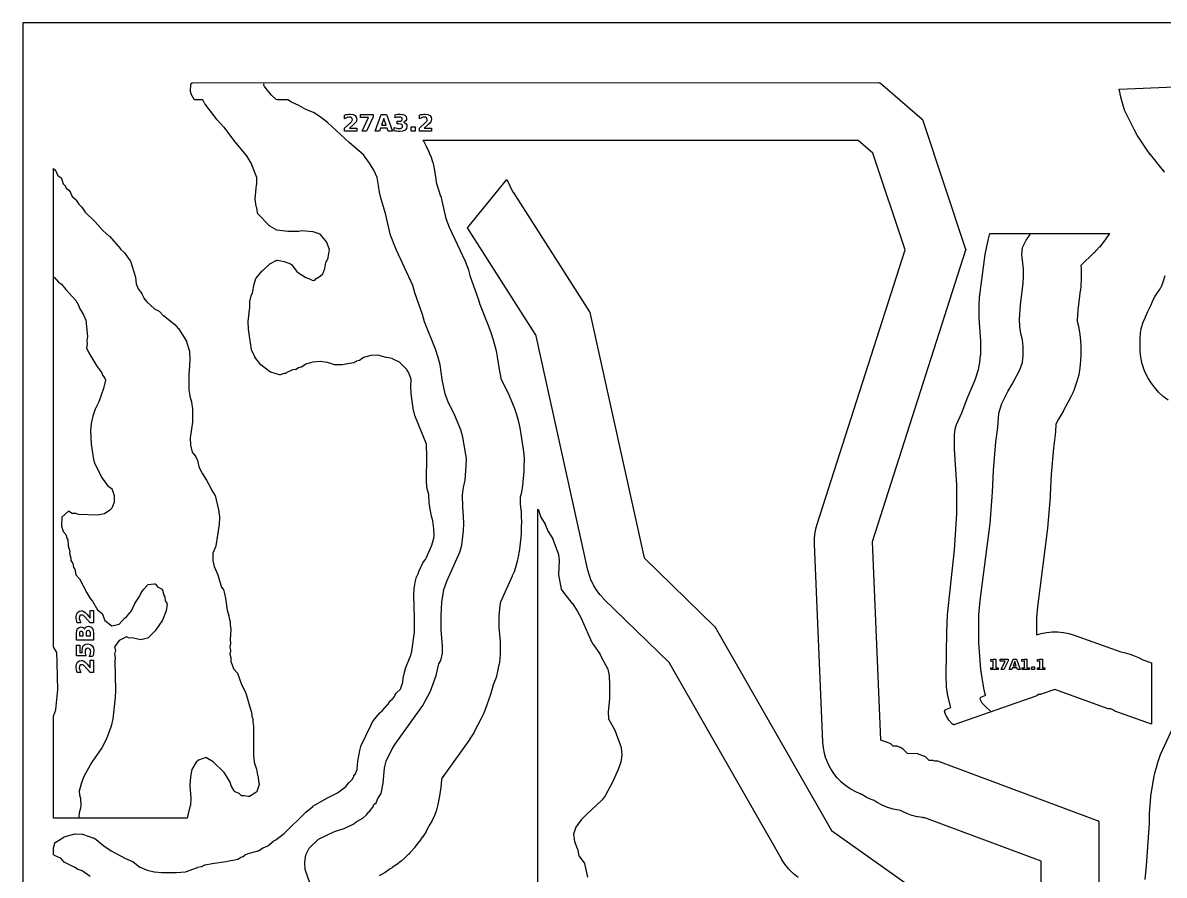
# Model space of a CAD drawing. Header units: millimetres. Extents: x 0 to 841, y 0 to 594.
# Drawn here: x 0 to 395.7, y 298.4 to 594 of the extents above; entities that cross this region are included whole.
import ezdxf

# ---------------------------------------------------------------- set-up
doc = ezdxf.new("R2010")
doc.units = ezdxf.units.MM
for name, color, linetype in [('CUT', 1, 'Continuous'), ('ENGRAVE', 5, 'Continuous'), ('SHEET_EDGE_DO_NOT_CUT', 8, 'Continuous')]:
    doc.layers.add(name, color=color, linetype=linetype)

msp = doc.modelspace()

# ---------------------------------------------------------------- linework, layer by layer
at = {"layer": 'CUT'}
for points in [[(395.86, 542.14), (395.58, 542.68), (395.57, 542.69), (395.56, 542.7), (390.96, 548.29), (390.94, 548.31), (389.6, 550.14), (389.58, 550.17), (386.42, 555.05), (386.4, 555.07), (385.33, 556.95), (385.32, 556.97), (382.88, 561.83), (382.87, 561.86), (382.04, 563.76), (382.02, 563.8), (381.39, 565.78), (381.39, 565.81), (380.75, 568.27), (380.74, 568.29), (380.49, 569.41), (380.48, 569.43), (380.17, 571.01), (454.53, 574.11)], [(23.39, 297.94), (20.63, 299.86), (20.62, 299.86), (20.61, 299.87), (19.18, 300.33), (19.14, 300.35), (19.1, 300.37), (19.06, 300.39), (18.12, 301.02), (18.09, 301.04), (14.54, 302.79), (14.49, 302.81), (14.46, 302.84), (14.42, 302.87), (14.39, 302.9), (13.13, 304.28), (13.12, 304.29), (13.11, 304.29), (11, 305.23), (10.96, 305.25), (10.92, 305.27), (10.88, 305.3), (10.85, 305.34), (10.81, 305.37), (10.77, 305.43), (10.74, 305.47), (10.72, 305.51), (10.7, 305.55), (10.68, 305.6), (10.65, 305.71), (10.63, 305.76), (10.63, 305.81), (10.63, 305.85), (10.62, 307.75), (10.63, 307.8), (10.63, 307.84), (10.64, 307.89), (11.08, 309.45), (11.1, 309.51), (11.13, 309.56), (11.21, 309.7), (11.24, 309.74), (11.27, 309.78), (11.31, 309.82), (11.35, 309.85), (11.39, 309.88), (14.26, 311.58), (14.3, 311.6), (14.34, 311.62), (14.38, 311.64), (18.01, 312.68), (18.06, 312.69), (18.11, 312.7), (18.16, 312.7), (20.58, 312.63), (20.63, 312.63), (20.68, 312.62), (20.73, 312.6), (24.65, 311.26), (24.69, 311.24), (24.73, 311.22), (24.77, 311.2), (24.8, 311.17), (28.1, 308.52), (28.12, 308.51), (30.63, 306.78), (30.65, 306.77), (35.59, 304.14), (35.62, 304.13), (38.03, 303.16), (38.07, 303.14), (38.1, 303.12), (38.14, 303.09), (40.61, 301.21), (40.62, 301.21), (40.63, 301.2), (43.11, 300.17), (43.12, 300.17), (43.13, 300.16), (45.58, 299.56), (45.61, 299.55), (48.13, 299.31), (48.15, 299.31), (53.1, 299.31), (53.12, 299.31), (56.42, 299.55), (56.43, 299.55), (56.44, 299.56), (60.53, 301.09), (60.56, 301.1), (60.6, 301.11), (62.06, 301.4), (62.07, 301.41), (62.08, 301.41), (63.16, 301.93), (63.22, 301.95), (63.27, 301.97), (65.63, 302.47), (65.67, 302.47), (70.39, 303.09), (70.41, 303.09), (74.55, 303.92), (74.56, 303.92), (74.57, 303.93), (75.48, 304.55), (75.52, 304.57), (75.56, 304.59), (75.6, 304.61), (75.64, 304.62), (76.2, 304.76), (76.22, 304.76), (76.22, 304.77), (76.93, 305.36), (76.97, 305.39), (77.01, 305.41), (77.06, 305.44), (78.09, 305.88), (78.16, 305.9), (81.64, 306.83), (81.65, 306.83), (81.66, 306.84), (83.27, 307.84), (83.31, 307.85), (83.35, 307.87), (84.94, 308.53), (84.95, 308.53), (84.96, 308.54), (87.01, 310.29), (87.05, 310.32), (87.08, 310.34), (87.12, 310.36), (87.8, 310.69), (87.81, 310.7), (87.82, 310.71), (90.63, 312.82), (90.65, 312.85), (98.08, 320.21), (98.11, 320.24), (100.54, 322.25), (100.57, 322.27), (100.61, 322.29), (105.59, 325.17), (105.62, 325.18), (109.07, 326.9), (109.08, 326.9), (109.09, 326.91), (111.93, 329.03), (111.94, 329.04), (111.95, 329.05), (113.07, 330.49), (113.11, 330.54), (114.28, 331.69), (114.28, 331.7), (114.29, 331.71), (114.76, 332.77), (114.79, 332.82), (114.82, 332.87), (115.17, 333.32), (115.17, 333.33), (115.18, 333.34), (115.88, 335.09), (115.88, 335.1), (115.88, 335.11), (116.13, 337.87), (116.14, 337.92), (116.85, 341.58), (116.85, 341.61), (117.37, 343.47), (117.38, 343.52), (117.4, 343.56), (120.65, 350.34), (120.66, 350.37), (121.51, 351.91), (121.54, 351.94), (121.56, 351.98), (123.67, 354.59), (123.71, 354.64), (123.75, 354.68), (124.62, 355.35), (124.63, 355.36), (124.64, 355.37), (126.16, 357.26), (126.19, 357.29), (126.22, 357.32), (126.83, 357.85), (126.83, 357.86), (126.84, 357.87), (127.24, 358.64), (127.27, 358.69), (127.3, 358.73), (127.34, 358.77), (127.38, 358.81), (128.12, 359.38), (128.13, 359.38), (128.14, 359.39), (128.89, 360.35), (128.9, 360.36), (128.9, 360.37), (129.38, 361.5), (129.4, 361.54), (129.43, 361.58), (129.46, 361.62), (129.49, 361.65), (129.52, 361.68), (130.91, 362.85), (130.92, 362.86), (130.92, 362.87), (131.82, 365.33), (131.82, 365.34), (131.82, 365.35), (131.89, 366.61), (131.9, 366.68), (132.29, 368.71), (132.3, 368.77), (132.8, 370.37), (132.82, 370.41), (134.36, 374.07), (134.37, 374.1), (134.89, 376.04), (134.9, 376.07), (135.78, 382.65), (135.79, 382.68), (135.82, 387.66), (135.82, 387.67), (135.59, 395.4), (135.59, 395.44), (135.68, 397.73), (135.68, 397.78), (136, 399.89), (136.01, 399.95), (136.54, 401.83), (136.56, 401.88), (136.59, 401.94), (137.1, 402.85), (137.11, 402.86), (137.11, 402.87), (137.34, 403.68), (137.35, 403.72), (137.36, 403.76), (138.85, 406.99), (138.87, 407.03), (138.9, 407.07), (138.93, 407.11), (139.58, 407.85), (139.59, 407.86), (139.6, 407.87), (139.93, 408.51), (139.94, 408.53), (141.77, 412.83), (141.78, 412.85), (142.53, 415.32), (142.53, 415.34), (142.53, 415.35), (142.57, 415.92), (142.57, 415.94), (142.49, 418.49), (142.49, 418.51), (142.2, 421.25), (142.2, 421.26), (142.2, 421.27), (141.71, 422.87), (141.7, 422.92), (141.22, 425.33), (141.22, 425.35), (140.88, 427.62), (140.87, 427.67), (140.76, 430.35), (140.76, 430.36), (140.76, 430.37), (140.14, 432.88), (140.13, 432.92), (140.13, 432.96), (139.94, 435.37), (139.94, 435.42), (140.1, 443.37), (140.1, 443.38), (139.99, 447.85), (139.99, 447.86), (139.98, 447.87), (135.95, 457.78), (135.93, 457.84), (135.3, 460.28), (135.29, 460.34), (134.66, 465.37), (134.66, 465.41), (134.54, 467.87), (134.54, 467.91), (134.65, 470.35), (134.65, 470.36), (134.64, 470.37), (133.67, 472.85), (133.67, 472.86), (133.66, 472.87), (133.14, 473.7), (133.13, 473.71), (133.12, 473.72), (130.64, 476.31), (130.63, 476.31), (130.62, 476.32), (128.13, 477.52), (128.12, 477.53), (128.11, 477.53), (126.09, 477.87), (126.04, 477.88), (123.15, 478.69), (123.14, 478.69), (123.13, 478.69), (120.64, 478.57), (120.62, 478.57), (120.61, 478.57), (118.13, 477.88), (118.12, 477.88), (118.11, 477.87), (116.75, 476.94), (116.71, 476.91), (116.66, 476.89), (116.6, 476.87), (115.63, 476.6), (115.62, 476.6), (115.61, 476.59), (114.87, 476.15), (114.83, 476.13), (114.79, 476.11), (114.74, 476.1), (114.7, 476.09), (110.67, 475.37), (110.62, 475.37), (110.57, 475.36), (108.16, 475.41), (108.11, 475.41), (108.06, 475.42), (108.02, 475.43), (105.61, 476.18), (105.58, 476.19), (103.13, 476.59), (103.12, 476.59), (103.11, 476.59), (100.63, 476.28), (100.62, 476.28), (100.61, 476.28), (98.13, 475.59), (98.12, 475.59), (98.11, 475.58), (96.57, 474.62), (96.52, 474.6), (96.47, 474.58), (96.42, 474.56), (95.63, 474.38), (95.62, 474.38), (95.61, 474.37), (94.78, 473.81), (94.73, 473.79), (94.69, 473.76), (94.64, 473.75), (94.59, 473.74), (93.14, 473.48), (93.12, 473.47), (93.11, 473.47), (91.68, 472.86), (91.67, 472.86), (91.65, 472.85), (91.28, 472.52), (91.24, 472.48), (91.19, 472.46), (91.15, 472.43), (91.1, 472.42), (91.05, 472.4), (91, 472.39), (90.63, 472.36), (90.62, 472.36), (90.61, 472.35), (89.26, 471.92), (89.21, 471.91), (89.16, 471.9), (89.11, 471.9), (89.06, 471.9), (89.01, 471.91), (88.96, 471.92), (86.01, 472.83), (85.97, 472.85), (85.93, 472.86), (85.89, 472.89), (85.11, 473.37), (85.06, 473.4), (82.57, 475.35), (82.54, 475.37), (82.51, 475.4), (82.49, 475.43), (80.5, 478.01), (80.47, 478.05), (80.44, 478.1), (79.36, 480.41), (79.34, 480.45), (79.33, 480.5), (79.32, 480.54), (78.23, 487.79), (78.23, 487.85), (78.12, 490.32), (78.12, 490.36), (78.12, 490.4), (78.66, 495.34), (78.66, 495.35), (78.74, 497.28), (78.74, 497.32), (78.75, 497.37), (79.18, 499.26), (79.19, 499.3), (79.2, 499.33), (79.61, 500.37), (79.62, 500.38), (79.62, 500.39), (80.17, 503.33), (80.19, 503.39), (80.83, 505.32), (80.84, 505.37), (80.86, 505.41), (80.89, 505.45), (80.92, 505.49), (83.03, 507.97), (83.07, 508), (85.51, 510.32), (85.54, 510.35), (85.58, 510.38), (85.62, 510.4), (87.83, 511.56), (87.89, 511.58), (87.95, 511.6), (88.13, 511.64), (88.18, 511.65), (88.23, 511.66), (88.29, 511.66), (88.34, 511.65), (90.58, 511.22), (90.62, 511.21), (90.66, 511.19), (92.78, 510.38), (92.83, 510.36), (92.87, 510.34), (92.91, 510.31), (93.16, 510.13), (93.19, 510.1), (93.22, 510.07), (93.25, 510.03), (94.93, 507.87), (94.94, 507.86), (94.95, 507.85), (95.63, 507.33), (95.64, 507.31), (98.11, 505.7), (98.12, 505.7), (98.13, 505.69), (99.11, 505.37), (99.14, 505.35), (99.18, 505.34), (100.61, 504.58), (100.62, 504.57), (100.63, 504.58), (101.26, 504.7), (101.27, 504.71), (101.28, 504.72), (101.76, 505.28), (101.79, 505.31), (101.82, 505.34), (101.86, 505.37), (101.89, 505.39), (103.11, 506.08), (103.12, 506.09), (103.13, 506.1), (103.98, 506.98), (103.99, 506.99), (104, 507), (104.69, 508.77), (104.69, 508.78), (104.7, 508.79), (105.11, 510.84), (105.12, 510.88), (105.13, 510.92), (105.15, 510.96), (105.92, 512.54), (105.92, 512.55), (105.93, 512.57), (106.38, 515.35), (106.38, 515.36), (106.37, 515.37), (105.46, 517.84), (105.46, 517.86), (105.45, 517.87), (103.13, 520.65), (103.12, 520.66), (103.11, 520.67), (100.63, 521.5), (100.62, 521.51), (100.61, 521.51), (99.3, 521.68), (99.29, 521.68), (96.6, 521.89), (96.59, 521.89), (96.57, 521.89), (95.65, 521.65), (95.59, 521.64), (95.53, 521.63), (91.98, 521.59), (91.91, 521.59), (88.23, 522.07), (88.18, 522.08), (88.13, 522.09), (88.08, 522.11), (88.04, 522.14), (85.66, 523.53), (85.62, 523.56), (85.59, 523.59), (85.55, 523.62), (81.58, 527.68), (81.55, 527.71), (81.53, 527.75), (81.5, 527.79), (81.48, 527.83), (81.39, 528.04), (81.37, 528.08), (81.36, 528.12), (81.35, 528.17), (81.11, 529.86), (81.11, 529.87), (81.1, 529.88), (80.92, 530.33), (80.91, 530.38), (80.9, 530.42), (80.89, 530.46), (80.61, 532.83), (80.61, 532.88), (80.61, 532.93), (81.08, 537.83), (81.09, 537.85), (81.11, 540.35), (81.11, 540.36), (81.1, 540.37), (79.22, 545.35), (79.21, 545.36), (79.21, 545.37), (77.64, 547.86), (77.62, 547.89), (73.49, 552.83), (73.47, 552.85), (69.76, 557.83), (69.75, 557.85), (67.44, 560.37), (67.41, 560.4), (63.18, 565.83), (63.14, 565.89), (62.37, 567.25), (62.36, 567.26), (62.35, 567.26), (59.95, 567.26), (59.89, 567.26), (59.84, 567.27), (59.78, 567.29), (59.63, 567.34), (59.58, 567.36), (59.53, 567.39), (59.49, 567.42), (59.45, 567.46), (59.37, 567.53), (59.34, 567.56), (59.31, 567.6), (59.28, 567.64), (58.39, 569.26), (58.37, 569.29), (58.35, 569.34), (58.34, 569.38), (58.15, 570.14), (58.14, 570.19), (58.13, 570.24), (58.13, 570.29), (58.25, 572.57), (58.25, 572.62), (58.26, 572.67), (58.28, 572.72), (58.3, 572.76), (58.32, 572.81), (58.42, 572.96), (58.44, 572.99), (58.47, 573.03), (58.51, 573.06), (58.54, 573.09), (58.58, 573.12), (58.62, 573.14), (58.73, 573.19), (58.77, 573.21), (58.81, 573.22), (58.85, 573.23), (58.9, 573.24), (58.95, 573.24), (296.76, 573.26), (296.8, 573.26), (296.85, 573.25), (296.89, 573.24), (296.93, 573.23), (297.26, 573.11), (297.3, 573.09), (297.34, 573.07), (297.37, 573.04), (297.41, 573.02), (311.81, 560.53), (311.85, 560.49), (311.89, 560.45), (312, 560.3), (312.03, 560.26), (312.05, 560.21), (312.07, 560.16), (326.91, 515.51), (326.93, 515.46), (326.94, 515.41), (326.94, 515.36), (326.94, 515.31), (326.93, 515.25), (326.91, 515.2), (294.47, 414.03), (294.46, 414.02), (294.46, 414.01), (297.39, 345.37), (297.39, 345.36), (297.4, 345.35), (300.65, 344.14), (300.7, 344.12), (300.74, 344.09), (300.78, 344.07), (300.82, 344.03), (301.65, 343.25), (301.66, 343.24), (301.67, 343.24), (303.03, 343.21), (303.08, 343.21), (303.13, 343.2), (303.19, 343.18), (304.18, 342.82), (304.23, 342.8), (304.27, 342.78), (305.07, 342.3), (305.11, 342.27), (305.16, 342.23), (306.68, 340.73), (306.69, 340.72), (306.7, 340.72), (310.21, 340.55), (310.27, 340.55), (310.32, 340.54), (310.37, 340.52), (312.7, 339.64), (312.74, 339.62), (312.79, 339.59), (312.83, 339.56), (312.87, 339.53), (314.15, 338.27), (314.16, 338.27), (314.17, 338.27), (315.39, 338.25), (315.44, 338.25), (315.5, 338.24), (316.15, 338.08), (316.16, 338.08), (316.17, 338.08), (316.98, 338.03), (317.03, 338.03), (317.08, 338.02), (317.13, 338), (372.57, 317.35), (372.61, 317.33), (372.65, 317.31), (372.69, 317.29), (372.83, 317.19), (372.87, 317.16), (372.91, 317.12), (372.94, 317.08), (372.97, 317.04), (373, 317), (373.05, 316.88), (373.07, 316.84), (373.09, 316.8), (373.1, 316.75), (373.1, 316.71), (373.11, 316.66), (373.11, 141.99)], [(353.12, 144.92), (353.12, 303.24), (353.12, 303.25), (353.11, 303.26), (312.76, 318.29), (312.75, 318.29), (312.74, 318.29), (312.08, 318.33), (312.03, 318.34), (310.18, 318.62), (310.14, 318.63), (308.33, 319.09), (308.28, 319.1), (306.52, 319.74), (306.48, 319.75), (304.79, 320.55), (304.75, 320.57), (304.32, 320.83), (304.31, 320.83), (304.3, 320.84), (303.81, 320.88), (303.76, 320.89), (301.82, 321.27), (301.78, 321.28), (299.89, 321.85), (299.84, 321.87), (298.02, 322.63), (297.98, 322.65), (296.25, 323.59), (296.2, 323.62), (295.24, 324.27), (295.23, 324.28), (295.22, 324.28), (294.15, 324.67), (294.1, 324.68), (292.46, 325.44), (292.42, 325.46), (290.86, 326.37), (290.82, 326.39), (290.62, 326.53), (290.61, 326.54), (290.6, 326.54), (290.39, 326.62), (290.37, 326.63), (288.61, 327.39), (288.57, 327.41), (286.9, 328.33), (286.86, 328.35), (285.29, 329.43), (285.26, 329.46), (283.8, 330.68), (283.76, 330.72), (282.44, 332.08), (282.4, 332.11), (281.21, 333.6), (281.19, 333.63), (280.15, 335.23), (280.12, 335.27), (279.24, 336.95), (279.22, 337), (278.51, 338.76), (278.49, 338.8), (277.96, 340.63), (277.94, 340.68), (277.59, 342.54), (277.58, 342.59), (277.41, 344.5), (277.4, 344.52), (274.48, 413.16), (274.48, 413.18), (274.48, 414.91), (274.49, 414.95), (274.64, 416.67), (274.65, 416.71), (274.95, 418.41), (274.96, 418.45), (275.42, 420.12), (275.42, 420.14), (305.95, 515.22), (305.96, 515.24), (305.95, 515.25), (294.77, 548.83), (294.76, 548.84), (294.75, 548.85), (289.7, 553.23), (289.69, 553.24), (289.67, 553.24), (138.76, 553.24), (138.75, 553.24), (138.76, 553.23), (138.87, 553.04), (138.88, 553.02), (139.7, 551.49), (139.71, 551.47), (140.9, 548.98), (140.91, 548.96), (141.57, 547.4), (141.58, 547.36), (142.1, 545.77), (142.11, 545.72), (142.5, 544.08), (142.5, 544.06), (143.02, 541.35), (143.02, 541.33), (143.25, 539.79), (143.25, 539.77), (143.35, 538.84), (143.36, 538.81), (143.49, 538.27), (143.49, 538.26), (144.88, 533.85), (144.89, 533.83), (145.3, 532.3), (145.3, 532.28), (146.71, 526.12), (146.72, 526.09), (147.84, 523.14), (147.85, 523.12), (153.36, 511.34), (153.36, 511.33), (153.98, 509.85), (154, 509.81), (154.49, 508.29), (154.5, 508.27), (155.03, 506.4), (155.03, 506.39), (157.45, 499.56), (157.46, 499.54), (157.86, 498.26), (157.87, 498.24), (158.29, 496.74), (158.3, 496.71), (161.7, 488.16), (161.7, 488.14), (162.14, 486.95), (162.14, 486.93), (163.07, 484.06), (163.08, 484.04), (163.43, 482.81), (163.44, 482.8), (164.08, 480.29), (164.08, 480.26), (164.5, 478.18), (164.5, 478.16), (165.13, 473.74), (165.14, 473.72), (165.71, 470.85), (165.72, 470.84), (165.72, 470.83), (165.77, 470.7), (165.77, 470.68), (167.76, 466.61), (167.76, 466.59), (168.23, 465.57), (168.23, 465.55), (170.32, 460.56), (170.33, 460.53), (171.14, 458.2), (171.15, 458.17), (171.83, 455.7), (171.84, 455.67), (172.3, 453.58), (172.31, 453.55), (173.53, 446.08), (173.53, 446.06), (173.73, 444.4), (173.73, 444.36), (173.79, 442.69), (173.79, 442.66), (173.77, 440.19), (173.77, 440.16), (173.69, 438.54), (173.69, 438.51), (173.24, 433.58), (173.23, 433.55), (172.87, 431.18), (172.86, 431.15), (172.5, 429.47), (172.5, 429.45), (172.47, 429.23), (172.47, 429.19), (172.5, 427.22), (172.5, 427.19), (172.73, 424.98), (172.74, 424.96), (172.84, 422.98), (172.85, 422.96), (172.86, 420.46), (172.86, 420.45), (172.84, 419.63), (172.84, 419.62), (172.75, 417.11), (172.75, 417.09), (172.63, 415.53), (172.63, 415.51), (172.05, 410.56), (172.04, 410.54), (171.82, 409.09), (171.81, 409.05), (171.48, 407.63), (171.48, 407.61), (170.8, 405.11), (170.79, 405.09), (170.33, 403.62), (170.31, 403.58), (169.73, 402.15), (169.73, 402.13), (165.63, 393.04), (165.62, 393.02), (165.5, 392.67), (165.5, 392.66), (165.5, 392.65), (165.23, 390.94), (165.23, 390.92), (165.04, 387.93), (165.04, 387.92), (165.09, 384.27), (165.09, 384.25), (165.46, 379.4), (165.46, 379.38), (165.51, 377.65), (165.51, 377.62), (165.48, 375.13), (165.48, 375.11), (165.38, 373.32), (165.37, 373.27), (165.11, 371.49), (165.1, 371.47), (164.62, 369), (164.61, 368.97), (164.1, 366.95), (164.08, 366.9), (163.37, 364.96), (163.34, 364.92), (163.1, 364.42), (163.09, 364.41), (163.09, 364.39), (162.65, 362.69), (162.65, 362.67), (162.14, 361.02), (162.13, 361), (160.19, 355.49), (160.18, 355.47), (159.63, 354.1), (159.62, 354.07), (158.97, 352.74), (158.96, 352.72), (156.35, 347.83), (156.34, 347.8), (154.98, 345.63), (154.97, 345.6), (145.96, 333), (145.95, 332.98), (145.58, 332.4), (145.57, 332.38), (145.14, 331.51), (145.14, 331.5), (145.14, 331.49), (144.94, 328.87), (144.94, 328.84), (144.63, 326.55), (144.63, 326.52), (143.93, 322.9), (143.92, 322.87), (143.46, 320.99), (143.45, 320.94), (142.8, 319.12), (142.78, 319.08), (141.96, 317.33), (141.94, 317.29), (140.95, 315.62), (140.93, 315.6), (140.67, 315.2), (140.65, 315.18), (139.73, 313.39), (139.7, 313.35), (138.55, 311.61), (138.52, 311.57), (138.28, 311.27), (138.26, 311.25), (137.6, 310.24), (137.57, 310.2), (136.88, 309.36), (136.88, 309.35), (135.95, 308.08), (135.92, 308.04), (134.64, 306.6), (134.6, 306.56), (134.2, 306.19), (134.18, 306.18), (133.67, 305.58), (133.64, 305.56), (132.52, 304.46), (132.5, 304.45), (131.22, 303.3), (131.2, 303.28), (129.72, 302.07), (129.68, 302.05), (128.09, 300.99), (128.07, 300.98), (126.94, 300.3), (126.92, 300.29), (125.67, 299.37), (125.61, 299.34), (123.52, 298.16)], [(268.81, 297.63), (267.15, 298.95), (267.11, 298.99), (265.61, 300.47), (265.57, 300.51), (264.24, 302.15), (264.21, 302.2), (263.05, 303.98), (263.04, 304.01), (224.08, 372.14), (224.08, 372.15), (224.07, 372.16), (201.51, 394.16), (201.49, 394.18), (200.2, 395.57), (200.17, 395.61), (199.02, 397.1), (199, 397.14), (198, 398.74), (197.98, 398.78), (197.14, 400.47), (197.12, 400.51), (196.45, 402.27), (196.44, 402.32), (195.94, 404.15), (195.93, 404.17), (177.83, 485.85), (177.82, 485.86), (177.82, 485.87), (154.19, 522.84), (167.86, 539.67), (169.95, 535.32), (169.97, 535.29), (196.54, 493.72), (196.56, 493.68), (196.58, 493.64), (196.59, 493.6), (196.6, 493.56), (215.46, 408.5), (215.46, 408.49), (215.47, 408.48), (240, 384.56), (240.03, 384.52), (240.06, 384.49), (240.08, 384.45), (280.4, 313.93), (280.41, 313.92), (280.42, 313.91), (312.21, 291.33)], [(397.09, 463.08), (395.4, 464.39), (395.36, 464.43), (393.82, 465.92), (393.78, 465.96), (392.4, 467.63), (392.39, 467.65), (391.29, 469.13), (391.28, 469.15), (390.22, 470.74), (390.2, 470.78), (389.31, 472.45), (389.29, 472.5), (388.56, 474.25), (388.54, 474.3), (387.99, 476.11), (387.98, 476.16), (387.61, 478.02), (387.6, 478.06), (387.41, 479.95), (387.41, 480), (387.4, 481.9), (387.4, 481.94), (387.42, 482.11), (387.42, 482.12), (387.42, 482.13), (387.38, 482.53), (387.38, 482.58), (387.38, 484.47), (387.38, 484.52), (387.56, 486.4), (387.57, 486.45), (387.93, 488.31), (387.94, 488.35), (388.49, 490.16), (388.5, 490.21), (389.22, 491.97), (389.23, 491.99), (390.1, 493.86), (390.11, 493.88), (390.21, 494.06), (390.21, 494.07), (390.74, 495.22), (390.76, 495.26), (391.17, 495.97), (391.17, 495.98), (391.18, 495.99), (391.71, 497.37), (391.73, 497.42), (392.65, 499.21), (392.67, 499.25), (393.76, 500.93), (393.79, 500.98), (394.2, 501.48), (394.21, 501.49), (394.21, 501.5), (394.53, 502.13), (394.54, 502.15), (395.06, 503.07), (395.06, 503.08), (395.07, 503.09), (395.46, 504.52), (395.47, 504.55), (396.08, 506.41)], [(178.62, 156.12), (178.62, 425.28), (178.72, 425.12), (178.72, 425.12), (178.75, 425.07), (178.77, 425.03), (179.62, 422.59), (179.62, 422.58), (179.63, 422.56), (181.14, 420.11), (181.16, 420.07), (181.17, 420.04), (182.19, 417.58), (182.19, 417.58), (182.2, 417.57), (183.76, 415.04), (183.78, 415), (183.8, 414.95), (185.71, 409.62), (185.73, 409.56), (185.74, 409.5), (185.94, 407.56), (185.94, 407.49), (185.79, 402.59), (185.79, 402.58), (185.79, 402.56), (186.7, 397.59), (186.7, 397.58), (186.71, 397.56), (187.8, 395.97), (187.82, 395.95), (190.52, 392.63), (190.55, 392.58), (192.2, 390.07), (192.22, 390.03), (193.55, 387.56), (193.57, 387.53), (196.88, 380.07), (196.89, 380.05), (197.81, 378.35), (197.82, 378.32), (200.06, 375.11), (200.08, 375.07), (200.1, 375.04), (201.29, 372.59), (201.3, 372.58), (202.75, 370.02), (202.78, 369.97), (202.8, 369.92), (202.81, 369.87), (203.26, 367.61), (203.27, 367.54), (203.42, 364.45), (203.42, 364.42), (203.38, 359.55), (203.38, 359.5), (202.96, 355.08), (202.96, 355.07), (202.96, 355.07), (203.11, 352.59), (203.11, 352.58), (203.12, 352.57), (205.28, 348.71), (205.3, 348.68), (205.31, 348.64), (207.49, 342.67), (207.5, 342.63), (207.51, 342.58), (207.52, 342.54), (207.69, 340.13), (207.7, 340.08), (207.69, 340.02), (207.33, 337.62), (207.33, 337.58), (207.31, 337.53), (206.46, 335.07), (206.45, 335.02), (204.58, 330.86), (204.56, 330.82), (201.94, 325.92), (201.9, 325.85), (200.87, 324.46), (200.84, 324.42), (200.81, 324.39), (195.71, 319.69), (195.7, 319.68), (193.63, 317.57), (193.61, 317.54), (191.79, 315.08), (191.78, 315.07), (191.78, 315.06), (190.92, 312.59), (190.92, 312.57), (190.92, 312.56), (191.24, 310.09), (191.24, 310.08), (191.24, 310.07), (192.25, 307.62), (192.26, 307.57), (192.27, 307.53), (192.79, 305.09), (192.79, 305.08), (192.8, 305.06), (194.66, 302.62), (194.69, 302.58), (194.71, 302.53), (194.73, 302.48), (194.75, 302.43), (195.77, 297.67)], [(389.13, 296.9), (389.65, 301.6), (389.66, 301.61), (390.62, 316.37), (390.62, 316.39), (390.63, 318.63), (390.64, 318.64), (390.68, 319.91), (390.68, 319.93), (390.97, 323.99), (390.97, 324.01), (391.18, 325.79), (391.18, 325.81), (392.2, 332.1), (392.2, 332.12), (392.55, 333.81), (392.56, 333.83), (393.05, 335.76), (393.05, 335.78), (393.55, 337.44), (393.56, 337.46), (394.52, 340.2), (394.52, 340.22), (395.24, 341.99), (395.25, 342.01), (399.51, 351.23)]]:
    msp.add_lwpolyline(points, dxfattribs=at)
for points in [[(10.86, 543.28), (10.89, 543.25), (10.93, 543.23), (10.96, 543.2), (10.99, 543.16), (11.44, 542.58), (11.46, 542.54), (11.49, 542.5), (11.51, 542.46), (12.01, 541.2), (12.02, 541.19), (12.03, 541.18), (13.24, 540.24), (13.28, 540.21), (13.31, 540.18), (13.34, 540.14), (13.37, 540.1), (13.39, 540.06), (13.41, 540.01), (14.03, 538.21), (14.04, 538.2), (14.04, 538.19), (14.61, 537.62), (14.65, 537.58), (14.68, 537.54), (14.7, 537.5), (14.72, 537.45), (15.03, 536.71), (15.03, 536.7), (15.04, 536.69), (15.82, 536.06), (15.86, 536.02), (15.9, 535.97), (16.49, 535.2), (16.52, 535.16), (16.54, 535.12), (16.56, 535.08), (17.09, 533.77), (17.09, 533.76), (17.1, 533.75), (18.45, 532.57), (18.48, 532.54), (18.51, 532.51), (18.53, 532.48), (19.45, 531.13), (19.46, 531.13), (19.47, 531.12), (20.45, 530.09), (20.48, 530.06), (20.51, 530.02), (21.65, 528.31), (21.66, 528.3), (21.67, 528.29), (24.96, 525.09), (24.98, 525.06), (27.75, 521.97), (27.77, 521.95), (29.95, 520.04), (30, 519.99), (33.84, 515.56), (33.86, 515.54), (35.18, 514.31), (35.21, 514.27), (35.24, 514.23), (37.23, 511.46), (37.26, 511.41), (37.28, 511.37), (37.3, 511.32), (39.09, 505.84), (39.11, 505.78), (39.12, 505.72), (39.31, 503.47), (39.32, 503.46), (39.32, 503.45), (40.04, 501.72), (40.05, 501.71), (40.05, 501.7), (41.21, 500.09), (41.23, 500.06), (41.26, 500.02), (41.93, 498.59), (41.94, 498.58), (41.95, 498.56), (43.02, 497.2), (43.03, 497.19), (43.04, 497.19), (45.63, 494.83), (45.64, 494.83), (45.64, 494.82), (47.26, 493.97), (47.3, 493.94), (47.34, 493.91), (47.38, 493.88), (48.71, 492.55), (48.73, 492.54), (52.67, 489.4), (52.71, 489.37), (52.74, 489.34), (53.89, 488.03), (53.91, 488), (53.93, 487.96), (56.73, 483.54), (56.75, 483.5), (56.77, 483.46), (56.78, 483.41), (57.79, 480.09), (57.8, 480.05), (57.8, 480), (57.81, 479.96), (57.88, 477.04), (57.88, 477), (57.59, 471.77), (57.59, 471.75), (57.55, 466.73), (57.55, 466.72), (57.55, 466.71), (57.87, 464.58), (57.87, 464.55), (58.47, 462.54), (58.48, 462.48), (58.87, 460.1), (58.87, 460.06), (58.87, 460.02), (58.84, 455.59), (58.83, 455.52), (58.06, 450.07), (58.06, 450.06), (58.06, 450.05), (58.12, 447.57), (58.12, 447.56), (58.12, 447.55), (58.73, 445.07), (58.73, 445.06), (58.74, 445.05), (59.76, 443.87), (59.79, 443.83), (59.82, 443.79), (59.84, 443.75), (60.51, 442.24), (60.53, 442.2), (60.54, 442.15), (61.06, 440.07), (61.06, 440.06), (61.07, 440.05), (62.25, 437.59), (62.26, 437.57), (63.67, 435.42), (63.69, 435.38), (65.4, 432.1), (65.41, 432.08), (66.61, 430.16), (66.64, 430.12), (66.66, 430.06), (66.68, 430.01), (67.81, 425.1), (67.81, 425.07), (68.19, 422.61), (68.19, 422.56), (68.19, 422.51), (68.06, 420.05), (68.05, 420), (66.93, 412.62), (66.92, 412.56), (66.9, 412.51), (65.93, 410.07), (65.93, 410.06), (65.93, 410.04), (65.83, 407.5), (65.83, 407.49), (65.83, 407.48), (66.31, 405.49), (66.31, 405.48), (66.31, 405.46), (67.64, 402.59), (67.65, 402.56), (67.66, 402.52), (68.94, 398.12), (68.94, 398.11), (68.95, 398.1), (69.43, 397.59), (69.46, 397.55), (69.49, 397.51), (69.52, 397.46), (69.54, 397.41), (69.82, 396.56), (69.84, 396.51), (70.32, 394.47), (70.33, 394.43), (70.9, 390.35), (70.9, 390.32), (71.45, 388.29), (71.46, 388.24), (71.47, 388.19), (71.5, 387.57), (71.5, 387.56), (71.5, 387.55), (71.92, 386.27), (71.93, 386.22), (71.94, 386.17), (71.94, 386.12), (71.94, 386.07), (71.84, 385.07), (71.84, 385.06), (71.84, 385.05), (72.1, 383.82), (72.11, 383.77), (72.11, 383.73), (72.11, 383.68), (71.85, 380.09), (71.85, 380.08), (71.86, 380.07), (72.03, 378.87), (72.04, 378.82), (72.04, 378.76), (72.03, 378.71), (71.82, 377.57), (71.82, 377.56), (71.82, 377.55), (71.97, 376.18), (71.97, 376.14), (71.97, 376.09), (71.96, 376.05), (71.81, 375.07), (71.81, 375.06), (71.81, 375.05), (72.07, 373.78), (72.07, 373.74), (72.08, 373.7), (72.12, 372.57), (72.12, 372.56), (72.12, 372.55), (73.2, 369.88), (73.2, 369.87), (73.21, 369.86), (74.34, 368.54), (74.37, 368.51), (74.39, 368.47), (74.41, 368.43), (74.43, 368.39), (75.7, 364.91), (75.71, 364.88), (77.32, 361.55), (77.34, 361.51), (77.35, 361.47), (79.23, 355.11), (79.24, 355.06), (79.25, 355), (79.35, 353.53), (79.35, 353.52), (79.36, 353.5), (79.71, 352.64), (79.73, 352.6), (79.74, 352.55), (79.75, 352.51), (79.75, 352.46), (79.77, 351.44), (79.77, 351.43), (79.77, 351.42), (80, 350.1), (80.01, 350.06), (80.01, 350.01), (80.02, 340.09), (80.02, 340.06), (80.26, 337.59), (80.27, 337.58), (80.27, 337.57), (81.01, 335.16), (81.03, 335.1), (81.37, 333.06), (81.38, 333.04), (81.38, 333.03), (81.57, 332.56), (81.59, 332.51), (81.6, 332.45), (81.61, 332.4), (81.68, 330.86), (81.69, 330.85), (81.69, 330.84), (81.92, 330.17), (81.93, 330.12), (81.94, 330.07), (81.94, 330.02), (81.94, 329.97), (81.94, 329.92), (81.92, 329.87), (81.31, 327.73), (81.3, 327.69), (81.28, 327.64), (81.25, 327.6), (81.22, 327.56), (80.91, 327.18), (80.88, 327.14), (80.85, 327.11), (80.82, 327.09), (80.78, 327.06), (78.56, 325.72), (78.51, 325.7), (78.47, 325.68), (78.43, 325.66), (78.38, 325.65), (78.33, 325.65), (78.24, 325.64), (78.19, 325.64), (78.14, 325.64), (78.09, 325.65), (76.79, 325.94), (76.78, 325.95), (76.77, 325.94), (76.13, 325.89), (76.08, 325.89), (76.04, 325.89), (75.99, 325.9), (75.95, 325.91), (75.91, 325.92), (75.86, 325.94), (75.75, 326), (75.7, 326.03), (75.66, 326.06), (75.62, 326.1), (75.03, 326.68), (75.03, 326.69), (75.01, 326.7), (73.62, 327.29), (73.57, 327.31), (73.53, 327.34), (73.49, 327.37), (73.37, 327.47), (73.33, 327.51), (73.3, 327.55), (73.27, 327.6), (72.42, 329.02), (72.4, 329.06), (72.38, 329.1), (71.73, 330.88), (71.73, 330.89), (71.72, 330.91), (69.78, 333.96), (69.77, 333.97), (69.76, 333.98), (66.04, 337.69), (66.03, 337.7), (66.02, 337.7), (63.42, 339.21), (63.41, 339.21), (63.4, 339.21), (60.89, 338.27), (60.88, 338.27), (60.87, 338.26), (60.11, 337.57), (60.11, 337.56), (60.1, 337.55), (58.61, 335.07), (58.61, 335.06), (58.6, 335.05), (58.16, 332.55), (58.16, 332.53), (57.89, 329.57), (57.89, 329.56), (57.89, 329.54), (58.28, 325.1), (58.28, 325.06), (58.28, 325.02), (58.1, 322.61), (58.09, 322.56), (58.08, 322.51), (57.09, 318.78), (57.08, 318.75), (56.98, 318.12), (10.62, 318.12), (10.62, 353.69), (10.7, 353.84), (10.72, 353.87), (11.44, 355.77), (11.44, 355.78), (11.44, 355.78), (11.44, 355.8), (12.08, 361.57), (12.08, 361.58), (12.13, 362.69), (12.13, 362.71), (11.87, 371.97), (11.87, 371.99), (11.88, 372.73), (11.88, 372.74), (11.88, 372.75), (11.86, 372.88), (11.85, 372.93), (11.74, 374.99), (11.74, 375.05), (11.77, 375.65), (11.77, 375.66), (11.76, 375.67), (11.43, 376.16), (11.4, 376.19), (10.76, 377.35), (10.75, 377.36), (10.74, 377.37), (10.63, 377.49), (10.62, 377.5), (10.62, 543.42), (10.86, 543.28)], [(319.63, 355.24), (319.63, 355.29), (319.64, 355.34), (319.65, 355.38), (319.67, 355.43), (319.68, 355.47), (319.71, 355.51), (319.81, 355.66), (319.84, 355.7), (319.87, 355.73), (319.9, 355.76), (319.93, 355.79), (319.97, 355.82), (320.01, 355.84), (320.05, 355.86), (321.75, 356.49), (321.76, 356.49), (321.76, 356.5), (320.71, 360.59), (320.7, 360.64), (320.27, 363.69), (320.27, 363.74), (320.15, 367.62), (320.15, 367.64), (320.34, 382.78), (320.34, 382.8), (320.6, 388.68), (320.6, 388.71), (323.05, 411.18), (323.05, 411.19), (323.82, 423.65), (323.82, 423.67), (323.8, 433.76), (323.8, 433.78), (323.01, 446.18), (323.01, 446.21), (322.99, 451.09), (322.99, 451.16), (323.25, 453.1), (323.25, 453.15), (323.26, 453.19), (323.73, 454.64), (323.75, 454.7), (325.58, 458.68), (325.59, 458.69), (327.49, 463.68), (327.49, 463.69), (330.23, 470.17), (330.24, 470.19), (331.32, 473.76), (331.33, 473.78), (331.78, 476.16), (331.78, 476.17), (332.11, 478.68), (332.12, 478.71), (332.21, 483.65), (332.21, 483.67), (331.63, 491.55), (331.63, 491.57), (331.56, 496.18), (331.56, 496.23), (331.73, 498.68), (331.74, 498.71), (333.67, 513.62), (333.68, 513.66), (334.73, 518.65), (334.74, 518.67), (335.32, 520.89), (376.74, 520.89), (375.26, 518.74), (375.24, 518.71), (373.28, 516.24), (373.26, 516.21), (371.44, 514.22), (371.41, 514.2), (366.89, 509.87), (366.88, 509.86), (366.88, 509.85), (366.94, 508.72), (366.94, 508.69), (366.94, 506.18), (366.94, 506.17), (366.92, 505.32), (366.92, 505.31), (366.82, 502.82), (366.82, 502.8), (366.68, 501.14), (366.67, 501.12), (365.81, 494.31), (365.8, 494.3), (365.61, 490.91), (365.61, 490.88), (365.62, 490.48), (365.62, 490.45), (365.67, 490.12), (365.68, 490.1), (365.99, 488.83), (366, 488.79), (366.48, 485.96), (366.49, 485.92), (366.7, 483.67), (366.71, 483.65), (366.8, 481.96), (366.8, 481.94), (366.83, 478.88), (366.83, 478.86), (366.74, 476.79), (366.74, 476.77), (366.51, 474.31), (366.51, 474.29), (366.15, 471.96), (366.13, 471.9), (365.49, 469.63), (365.49, 469.6), (364.63, 467.12), (364.62, 467.1), (364.06, 465.67), (364.04, 465.64), (363.37, 464.26), (363.36, 464.24), (360.7, 459.26), (360.7, 459.25), (360.16, 458.3), (360.15, 458.29), (359.08, 456.52), (359.07, 456.51), (358.22, 454.78), (358.21, 454.77), (358.21, 454.76), (358.04, 452.3), (358.04, 452.29), (357.92, 451.1), (357.92, 451.08), (357.32, 446.51), (357.32, 446.5), (356.54, 437.42), (356.54, 437.41), (356.24, 430.35), (356.24, 430.35), (356.19, 429.6), (356.19, 429.59), (355.31, 418.73), (355.31, 418.72), (355.22, 417.82), (355.21, 417.81), (351.87, 391.48), (351.86, 391.47), (351.51, 387.76), (351.51, 387.74), (351.5, 381.75), (351.5, 381.74), (351.52, 381.74), (353.05, 382.19), (353.09, 382.21), (354.96, 382.57), (355.01, 382.57), (356.9, 382.75), (356.94, 382.75), (358.84, 382.75), (358.89, 382.74), (360.78, 382.55), (360.83, 382.54), (362.69, 382.17), (362.74, 382.16), (364.56, 381.6), (364.59, 381.59), (380.71, 375.81), (380.71, 375.8), (380.72, 375.8), (382.32, 375.48), (382.37, 375.47), (384.22, 374.91), (384.24, 374.9), (385.07, 374.6), (385.09, 374.59), (386.79, 373.89), (386.83, 373.87), (388.37, 373.05), (388.4, 373.04), (391.35, 371.98), (391.35, 350.73), (378.66, 355.29), (378.62, 355.31), (378.58, 355.33), (378.54, 355.35), (378.51, 355.38), (378.19, 355.64), (378.18, 355.65), (378.17, 355.65), (377.3, 356.03), (377.29, 356.03), (377.28, 356.04), (376.52, 356.08), (376.47, 356.08), (376.43, 356.09), (376.38, 356.11), (357.85, 362.76), (357.83, 362.77), (357.82, 362.76), (353.12, 361.13), (353.08, 361.11), (353.03, 361.11), (352.99, 361.1), (352.25, 361.06), (352.24, 361.06), (352.23, 361.05), (351.76, 360.68), (351.72, 360.65), (351.67, 360.62), (351.62, 360.6), (323.12, 350.61), (323.07, 350.6), (323.01, 350.59), (322.96, 350.58), (322.79, 350.58), (322.74, 350.59), (322.69, 350.6), (322.64, 350.61), (322.58, 350.63), (322.51, 350.66), (322.47, 350.69), (322.43, 350.71), (322.39, 350.74), (322.36, 350.78), (321.11, 352.11), (321.08, 352.15), (321.05, 352.2), (320.22, 353.57), (320.19, 353.64), (319.68, 354.85), (319.66, 354.9), (319.65, 354.95), (319.64, 355), (319.63, 355.2), (319.63, 355.24)]]:
    msp.add_lwpolyline(points, close=True, dxfattribs=at)
at = {"layer": 'ENGRAVE'}
for points in [[(99.58, 295.36), (97.95, 300.36), (97.76, 302.94), (98.14, 305.39), (99.26, 307.79), (102.5, 310.92), (108.08, 313.5), (111.44, 314.54), (114.81, 316.17), (115.62, 316.84), (117.84, 318.16), (119.14, 319.34), (119.94, 320.32), (120.37, 320.61), (120.65, 321.15), (121.45, 322.03), (121.72, 322.84), (122.48, 323.5), (123.12, 324.93), (124.29, 326.69), (125, 330.34), (125.38, 335.53), (125.62, 336.54), (126.01, 337.92), (128.1, 342.18), (129.35, 344.16), (138.7, 357.24), (141.33, 362.15), (143.28, 367.68), (144.3, 371.64), (144.99, 372.86), (145.49, 375.36), (145.52, 377.87), (145.1, 383.36), (145.03, 388.42), (145.33, 393.12), (146.01, 397.48), (147, 400.39), (151.5, 410.36), (152.18, 412.87), (152.76, 417.84), (152.86, 420.37), (152.85, 422.88), (152.52, 425.99), (152.45, 430.3), (152.77, 432.83), (153.32, 435.38), (153.77, 440.34), (153.79, 442.84), (152.57, 450.34), (151.87, 452.84), (149.78, 457.85), (147.36, 462.83), (146.42, 465.36), (145.42, 470.34), (144.7, 475.34), (144.06, 477.87), (143.12, 480.76), (139.31, 490.32), (138.6, 492.87), (135.96, 500.33), (135.25, 502.86), (129.41, 515.33), (127.52, 520.31), (125.8, 527.84), (124.23, 532.84), (123.62, 535.31), (123.36, 537.63), (122.85, 540.36), (121.65, 542.87), (120.18, 545.37), (118.12, 548.25), (113.11, 552.52), (105.61, 559.45), (103.14, 561.36), (100.77, 562.85), (98.08, 563.97), (95.67, 565.32), (93.12, 566.45), (91.94, 567.26), (88.26, 567.26), (87.85, 567.38), (86.21, 568.95), (83.79, 571.89), (83.57, 572.32), (83.57, 572.68), (83.72, 572.94)], [(332.02, 359.14), (331.93, 359.63), (332.17, 360.08), (333.96, 360.77), (333.71, 361.21), (333.2, 363.2), (332.2, 369.69), (331.5, 378.99), (331.51, 388.71), (331.99, 393.69), (335.38, 420.34), (336.26, 431.21), (336.58, 438.69), (337.43, 448.66), (338.09, 453.69), (338.43, 458.59), (339.44, 461.93), (341.52, 466.14), (343.06, 468.68), (345.73, 473.67), (346.6, 476.17), (346.83, 478.65), (346.8, 481.74), (346.58, 484.02), (346.04, 486.21), (345.67, 488.63), (345.59, 491.14), (345.88, 496.15), (346.83, 503.66), (346.94, 506.17), (346.94, 508.69), (346.44, 513.67), (346.57, 516.09), (347.84, 518.67), (349.33, 520.59)], [(10.92, 505.73), (12.41, 504.11), (13.41, 503.39), (14.89, 501.54), (18.39, 497.72), (19.35, 496.02), (19.64, 495.06), (21.08, 492.75), (21.79, 490.92), (22.38, 485.17), (22.14, 483.81), (22.28, 482.52), (22.07, 481.24), (22.9, 479.55), (25.69, 474.89), (27.39, 472.59), (27.67, 471.84), (28.39, 470.81), (28.66, 470.06), (27.99, 467.14), (26.41, 462.56), (25.1, 460.04), (24.3, 457.54), (23.73, 455.04), (23.49, 452.63), (23.66, 447.85), (24.49, 442.58), (24.81, 441.45), (27.29, 436.46), (29.37, 433.54), (30.72, 432.45), (30.94, 432.17), (31.64, 430.02), (31.62, 427.7), (31.57, 427.43), (30.81, 425.65), (30.22, 425.01), (28.29, 423.69), (25.89, 423.3), (19.32, 423.42), (18.39, 423.78), (17.14, 423.83), (15.89, 424.61), (13.47, 422.56), (13.39, 419.51), (14.03, 417.56), (14.88, 416.56), (15.42, 415.08), (15.64, 414.69), (15.71, 412.56), (16.25, 410.59), (16.18, 410.06), (16.63, 408.34), (16.63, 407.56), (17.31, 406.49), (17.54, 405.06), (17.98, 404.5), (18.42, 402.56), (19.6, 401.15), (22.16, 396.34), (23.38, 394.31), (24.19, 393.36), (25.89, 390.42), (27.48, 389.1), (28.39, 386.75), (30.89, 384.9), (33.39, 385.41), (35.21, 387.53), (35.9, 388.01), (37.68, 390.06), (38.79, 392.56), (40.45, 395.04), (40.89, 396.03), (41.86, 397.51), (43.19, 399.02), (43.48, 399.23), (45.51, 399.46), (45.87, 399.41), (46.17, 399.21), (46.74, 398.41), (48.26, 397.54), (48.45, 397.25), (48.84, 395.51), (49.21, 394.93), (49.4, 393.57), (49.94, 392.72), (50.03, 392.36), (49.73, 390.03), (48.39, 386.85), (45.89, 383.17), (43.48, 380.74), (43.19, 380.59), (40.86, 380.02), (38.42, 380.58), (36.64, 380.73), (35.89, 381.07), (33.39, 379.83), (31.82, 377.56), (32.19, 376.45), (31.74, 375.06), (32.03, 373.71), (31.86, 372.54), (32.14, 362.53), (32.03, 360.03), (31.21, 352.6), (30.68, 350.11), (29.01, 345.7), (27.41, 342.6), (23.96, 337.54), (21.17, 332.58), (20.2, 330.04), (19.51, 327.56), (19.62, 326.28), (20.03, 325.02), (20.11, 322.5), (20.01, 321.68), (19.52, 320.06), (19.42, 318.42)], [(335.57, 355.29), (334.01, 356.6), (332.67, 358.09), (332.02, 359.14)]]:
    msp.add_lwpolyline(points, dxfattribs=at)
for points in [[(113.25, 557.51), (115.82, 557.51), (115.82, 556.41), (111.58, 556.41), (111.58, 557.51), (113.71, 559.39), (113.95, 559.65), (114.13, 559.9), (114.23, 560.15), (114.26, 560.41), (114.2, 560.78), (113.99, 561.07), (113.67, 561.26), (113.26, 561.32), (112.89, 561.28), (112.49, 561.17), (112.05, 560.98), (111.59, 560.72), (111.59, 562), (112.1, 562.15), (112.6, 562.26), (113.09, 562.33), (113.57, 562.35), (114.5, 562.23), (115.2, 561.89), (115.63, 561.33), (115.78, 560.6), (115.72, 560.14), (115.53, 559.71), (115.15, 559.23), (114.5, 558.61), (113.25, 557.51)], [(117.05, 562.24), (121.44, 562.24), (121.44, 561.39), (119.17, 556.41), (117.7, 556.41), (119.85, 561.14), (117.05, 561.14), (117.05, 562.24)], [(126.35, 557.47), (124, 557.47), (123.63, 556.41), (122.12, 556.41), (124.28, 562.24), (126.07, 562.24), (128.23, 556.41), (126.72, 556.41), (126.35, 557.47)], [(131.99, 559.55), (132.51, 559.35), (132.89, 559.02), (133.12, 558.6), (133.2, 558.07), (133.03, 557.3), (132.53, 556.75), (131.72, 556.41), (130.6, 556.3), (130.15, 556.31), (129.7, 556.37), (129.25, 556.46), (128.8, 556.59), (128.8, 557.75), (129.22, 557.56), (129.64, 557.43), (130.05, 557.35), (130.46, 557.32), (130.99, 557.37), (131.38, 557.53), (131.61, 557.78), (131.69, 558.12), (131.61, 558.47), (131.37, 558.72), (130.96, 558.88), (130.4, 558.93), (129.8, 558.93), (129.8, 559.9), (130.44, 559.9), (130.93, 559.94), (131.28, 560.08), (131.49, 560.3), (131.56, 560.62), (131.49, 560.91), (131.29, 561.14), (130.96, 561.27), (130.53, 561.32), (130.16, 561.3), (129.79, 561.24), (129.42, 561.14), (129.05, 561), (129.05, 562.1), (129.5, 562.21), (129.94, 562.28), (130.37, 562.33), (130.8, 562.35), (131.79, 562.25), (132.5, 561.97), (132.92, 561.51), (133.06, 560.85), (132.99, 560.39), (132.79, 560.01), (132.46, 559.74), (131.99, 559.55)], [(139.18, 557.51), (141.74, 557.51), (141.74, 556.41), (137.51, 556.41), (137.51, 557.51), (139.63, 559.39), (139.88, 559.65), (140.06, 559.9), (140.16, 560.15), (140.19, 560.41), (140.12, 560.78), (139.92, 561.07), (139.6, 561.26), (139.19, 561.32), (138.82, 561.28), (138.42, 561.17), (137.98, 560.98), (137.52, 560.72), (137.52, 562), (138.03, 562.15), (138.53, 562.26), (139.02, 562.33), (139.5, 562.35), (140.43, 562.23), (141.13, 561.89), (141.56, 561.33), (141.71, 560.6), (141.64, 560.14), (141.46, 559.71), (141.08, 559.23), (140.42, 558.61), (139.18, 557.51)], [(124.37, 558.55), (125.97, 558.55), (125.17, 560.87), (124.37, 558.55)], [(134.65, 557.92), (136.06, 557.92), (136.06, 556.41), (134.65, 556.41), (134.65, 557.92)], [(23.36, 387.56), (23.36, 390.13), (24.47, 390.13), (24.47, 385.89), (23.36, 385.89), (21.48, 388.02), (21.23, 388.27), (20.98, 388.44), (20.73, 388.54), (20.47, 388.58), (20.1, 388.51), (19.81, 388.3), (19.62, 387.98), (19.56, 387.57), (19.59, 387.2), (19.71, 386.8), (19.89, 386.37), (20.15, 385.9), (18.87, 385.9), (18.72, 386.41), (18.62, 386.91), (18.55, 387.4), (18.53, 387.88), (18.64, 388.81), (18.99, 389.51), (19.54, 389.94), (20.27, 390.09), (20.73, 390.03), (21.16, 389.84), (21.64, 389.46), (22.27, 388.81), (23.36, 387.56)], [(21.34, 383.68), (21.55, 384.11), (21.86, 384.43), (22.29, 384.63), (22.79, 384.69), (23.53, 384.55), (24.05, 384.12), (24.36, 383.4), (24.47, 382.39), (24.47, 379.89), (18.63, 379.89), (18.63, 382.15), (18.73, 383.2), (19, 383.91), (19.48, 384.32), (20.18, 384.46), (20.57, 384.41), (20.9, 384.26), (21.16, 384.01), (21.34, 383.68)], [(20.89, 382.23), (20.85, 382.54), (20.74, 382.77), (20.54, 382.9), (20.27, 382.95), (20.01, 382.9), (19.82, 382.77), (19.7, 382.54), (19.66, 382.23), (19.66, 381.4), (20.89, 381.4), (20.89, 382.23)], [(23.44, 382.28), (23.39, 382.68), (23.25, 382.96), (23.01, 383.13), (22.67, 383.19), (22.34, 383.13), (22.1, 382.96), (21.96, 382.68), (21.91, 382.28), (21.91, 381.4), (23.44, 381.4), (23.44, 382.28)], [(18.63, 374.44), (18.63, 378.18), (19.74, 378.18), (19.74, 375.64), (20.64, 375.64), (20.6, 375.81), (20.57, 375.98), (20.55, 376.16), (20.54, 376.35), (20.68, 377.29), (21.08, 378.01), (21.72, 378.45), (22.56, 378.6), (23.41, 378.44), (24.04, 377.95), (24.45, 377.18), (24.58, 376.16), (24.56, 375.66), (24.48, 375.18), (24.36, 374.69), (24.19, 374.21), (23.01, 374.21), (23.25, 374.67), (23.42, 375.11), (23.52, 375.53), (23.56, 375.92), (23.49, 376.41), (23.29, 376.78), (22.97, 377.02), (22.56, 377.1), (22.15, 377.02), (21.84, 376.78), (21.64, 376.41), (21.57, 375.92), (21.59, 375.59), (21.66, 375.23), (21.76, 374.85), (21.91, 374.44), (18.63, 374.44)], [(23.36, 370.33), (23.36, 372.9), (24.47, 372.9), (24.47, 368.66), (23.36, 368.66), (21.48, 370.79), (21.23, 371.04), (20.98, 371.21), (20.73, 371.31), (20.47, 371.35), (20.1, 371.28), (19.81, 371.07), (19.62, 370.75), (19.56, 370.34), (19.59, 369.97), (19.71, 369.57), (19.89, 369.14), (20.15, 368.67), (18.87, 368.67), (18.72, 369.18), (18.62, 369.68), (18.55, 370.17), (18.53, 370.65), (18.64, 371.58), (18.99, 372.28), (19.54, 372.71), (20.27, 372.86), (20.73, 372.8), (21.16, 372.61), (21.64, 372.23), (22.27, 371.58), (23.36, 370.33)], [(335.63, 370.31), (336.46, 370.31), (336.46, 372.67), (335.61, 372.49), (335.61, 373.13), (336.46, 373.31), (337.35, 373.31), (337.35, 370.31), (338.18, 370.31), (338.18, 369.66), (335.63, 369.66), (335.63, 370.31)], [(338.86, 373.31), (341.61, 373.31), (341.61, 372.78), (340.19, 369.66), (339.27, 369.66), (340.62, 372.61), (338.86, 372.61), (338.86, 373.31)], [(344.68, 370.32), (343.21, 370.32), (342.97, 369.66), (342.03, 369.66), (343.38, 373.31), (344.5, 373.31), (345.85, 369.66), (344.91, 369.66), (344.68, 370.32)], [(343.44, 371), (344.44, 371), (343.94, 372.45), (343.44, 371)], [(346.46, 370.31), (347.29, 370.31), (347.29, 372.67), (346.44, 372.49), (346.44, 373.13), (347.29, 373.31), (348.18, 373.31), (348.18, 370.31), (349.01, 370.31), (349.01, 369.66), (346.46, 369.66), (346.46, 370.31)], [(351.84, 370.31), (352.67, 370.31), (352.67, 372.67), (351.82, 372.49), (351.82, 373.13), (352.66, 373.31), (353.56, 373.31), (353.56, 370.31), (354.39, 370.31), (354.39, 369.66), (351.84, 369.66), (351.84, 370.31)], [(349.86, 370.6), (350.74, 370.6), (350.74, 369.66), (349.86, 369.66), (349.86, 370.6)]]:
    msp.add_lwpolyline(points, close=True, dxfattribs=at)
at = {"layer": 'SHEET_EDGE_DO_NOT_CUT'}
msp.add_lwpolyline([(0, 0), (841, 0), (841, 594), (0, 594)], close=True, dxfattribs=at)

doc.saveas('drawing.dxf')
